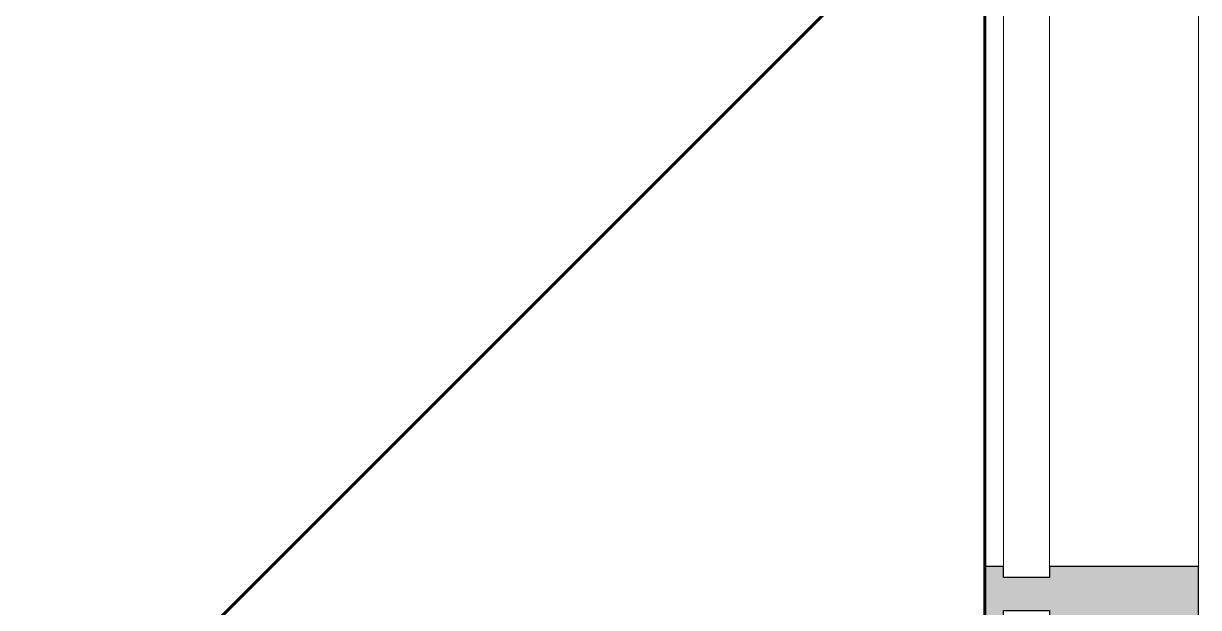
# Model space of a CAD drawing. Header units: millimetres. Extents: x 3914 to 443608, y -156176 to 78197.
# Drawn here: x 436930 to 438001, y 2510 to 3042 of the extents above; entities that cross this region are included whole.
import ezdxf

# ---------------------------------------------------------------- set-up
doc = ezdxf.new("R2010")
doc.units = ezdxf.units.MM
for name, color, linetype, lineweight in [('0) клиннинг', 90, 'Continuous', 60), ('A-GLAZ-1', 7, 'Continuous', 5), ('A-GLAZ-CURT-1', 7, 'Continuous', 5), ('A-GLAZ-CWMG', 7, 'Continuous', 9), ('A-GLAZ-CWMG-1', 7, 'Continuous', 25)]:
    doc.layers.add(name, color=color, linetype=linetype, lineweight=lineweight)

# ---------------------------------------------------------------- blocks, each defined once
blk = doc.blocks.new('PNS_Панель прямоугольная - Нр_Стекло - 42мм-39561845-АР2_Фасад в А-Г копия 1')
at = {"layer": 'A-GLAZ-1'}
for p, q in [((10219, 7485), (10219, 4840)), ((10261, 4840), (10261, 7485)), ((10219, 4840), (10261, 4840))]:
    blk.add_line(p, q, dxfattribs=at)
blk = doc.blocks.new('Прямоугольный импост - Рядовой 50х195-39561511-АР2_Фасад в А-Г копия 1')
at = {"layer": 'A-GLAZ-CWMG'}
blk.add_hatch(color=256, dxfattribs=at).paths.add_polyline_path([(10219, 4800), (10219, 4810), (10261, 4810), (10261, 4800), (10397, 4800), (10397, 4850), (10261, 4850), (10261, 4840), (10219, 4840), (10219, 4850), (10202, 4850), (10202, 4800)], flags=0)
at = {"layer": 'A-GLAZ-CWMG-1'}
for p, q in [((10219, 4850), (10202, 4850)), ((10202, 4850), (10202, 4800)), ((10219, 4840), (10219, 4850)), ((10397, 4850), (10261, 4850)), ((10261, 4850), (10261, 4840)), ((10397, 4800), (10397, 4850)), ((10261, 4840), (10219, 4840)), ((10219, 4800), (10219, 4810)), ((10219, 4810), (10261, 4810)), ((10261, 4810), (10261, 4800)), ((10202, 4800), (10219, 4800)), ((10261, 4800), (10397, 4800))]:
    blk.add_line(p, q, dxfattribs=at)
blk = doc.blocks.new('Прямоугольный импост - Рядовой 50х195-39561527-АР2_Фасад в А-Г копия 1')
at = {"layer": 'A-GLAZ-CWMG'}
for p, q in [((10202, 4850), (10202, 7475)), ((10397, 4850), (10397, 7475))]:
    blk.add_line(p, q, dxfattribs=at)

msp = doc.modelspace()

# ---------------------------------------------------------------- hatches: boundary and pattern name
at = {"layer": '0) клиннинг'}
h = msp.add_hatch(dxfattribs=at)
h.set_pattern_fill('ANSI31', color=256, scale=888)
h.paths.add_polyline_path([(437806.4, 11627.2), (427259, 11627.2), (427259, -2302.8), (435034.4, -2302.8), (435034.4, 1357.2), (433414.4, 1357.2), (433409.4, 2718.7), (434034.8, 2718.7), (434024.4, 2482.2), (437806.4, 2482.2)])

# ---------------------------------------------------------------- linework, layer by layer
msp.add_lwpolyline([(437806.4, -2302.8), (427259, -2302.8), (427259, 11627.2), (437806.4, 11627.2)], close=True, dxfattribs=at)

# ---------------------------------------------------------------- block references
at = {"layer": 'A-GLAZ-CURT-1'}
msp.add_blockref('PNS_Панель прямоугольная - Нр_Стекло - 42мм-39561845-АР2_Фасад в А-Г копия 1', (427604.4, -2302.8), dxfattribs=at)
at = {"layer": 'A-GLAZ-CWMG'}
for name in ['Прямоугольный импост - Рядовой 50х195-39561527-АР2_Фасад в А-Г копия 1', 'Прямоугольный импост - Рядовой 50х195-39561511-АР2_Фасад в А-Г копия 1']:
    msp.add_blockref(name, (427604.4, -2302.8), dxfattribs=at)

doc.saveas('drawing.dxf')
